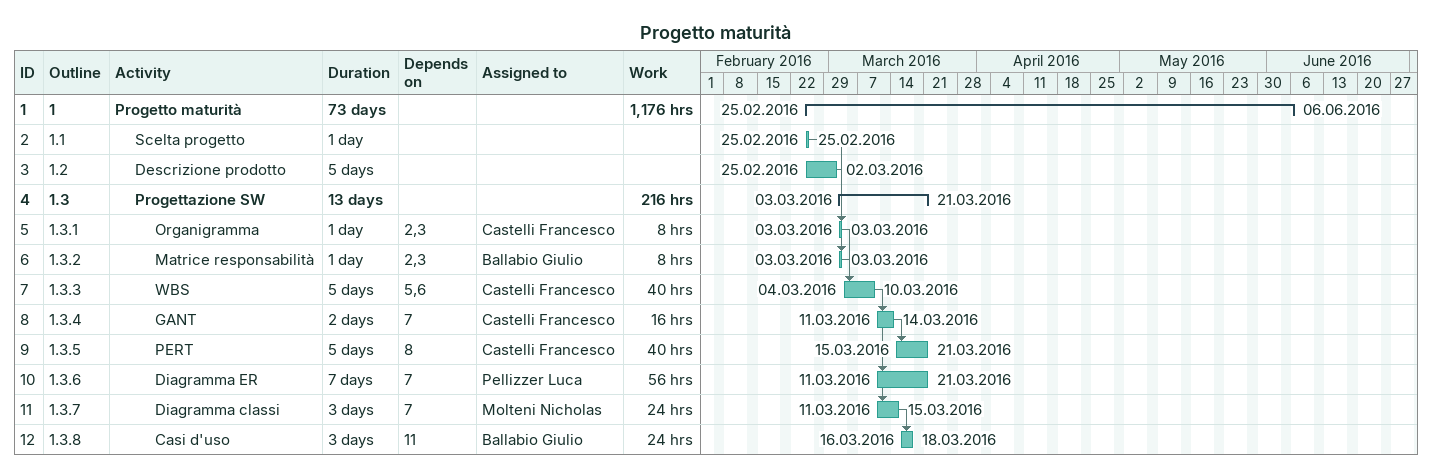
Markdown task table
Progetto maturità

| ID | WBS | Task | Duration | Start | Finish | Predecessors | Resources | Work (h) |
|---|---|---|---|---|---|---|---|---|
| 1 | 1 | **Progetto maturità** | 73d | 2016-02-25 | 2016-06-06 |  |  | 1176 |
| 2 | 1.1 | Scelta progetto | 1d | 2016-02-25 | 2016-02-25 |  |  |  |
| 3 | 1.2 | Descrizione prodotto | 5d | 2016-02-25 | 2016-03-02 |  |  |  |
| 4 | 1.3 | **Progettazione SW** | 13d | 2016-03-03 | 2016-03-21 |  |  | 216 |
| 5 | 1.3.1 | Organigramma | 1d | 2016-03-03 | 2016-03-03 | 2, 3 | Castelli Francesco | 8 |
| 6 | 1.3.2 | Matrice responsabilità | 1d | 2016-03-03 | 2016-03-03 | 2, 3 | Ballabio Giulio | 8 |
| 7 | 1.3.3 | WBS | 5d | 2016-03-04 | 2016-03-10 | 5, 6 | Castelli Francesco | 40 |
| 8 | 1.3.4 | GANT | 2d | 2016-03-11 | 2016-03-14 | 7 | Castelli Francesco | 16 |
| 9 | 1.3.5 | PERT | 5d | 2016-03-15 | 2016-03-21 | 8 | Castelli Francesco | 40 |
| 10 | 1.3.6 | Diagramma ER | 7d | 2016-03-11 | 2016-03-21 | 7 | Pellizzer Luca | 56 |
| 11 | 1.3.7 | Diagramma classi | 3d | 2016-03-11 | 2016-03-15 | 7 | Molteni Nicholas | 24 |
| 12 | 1.3.8 | Casi d'uso | 3d | 2016-03-16 | 2016-03-18 | 11 | Ballabio Giulio | 24 |
